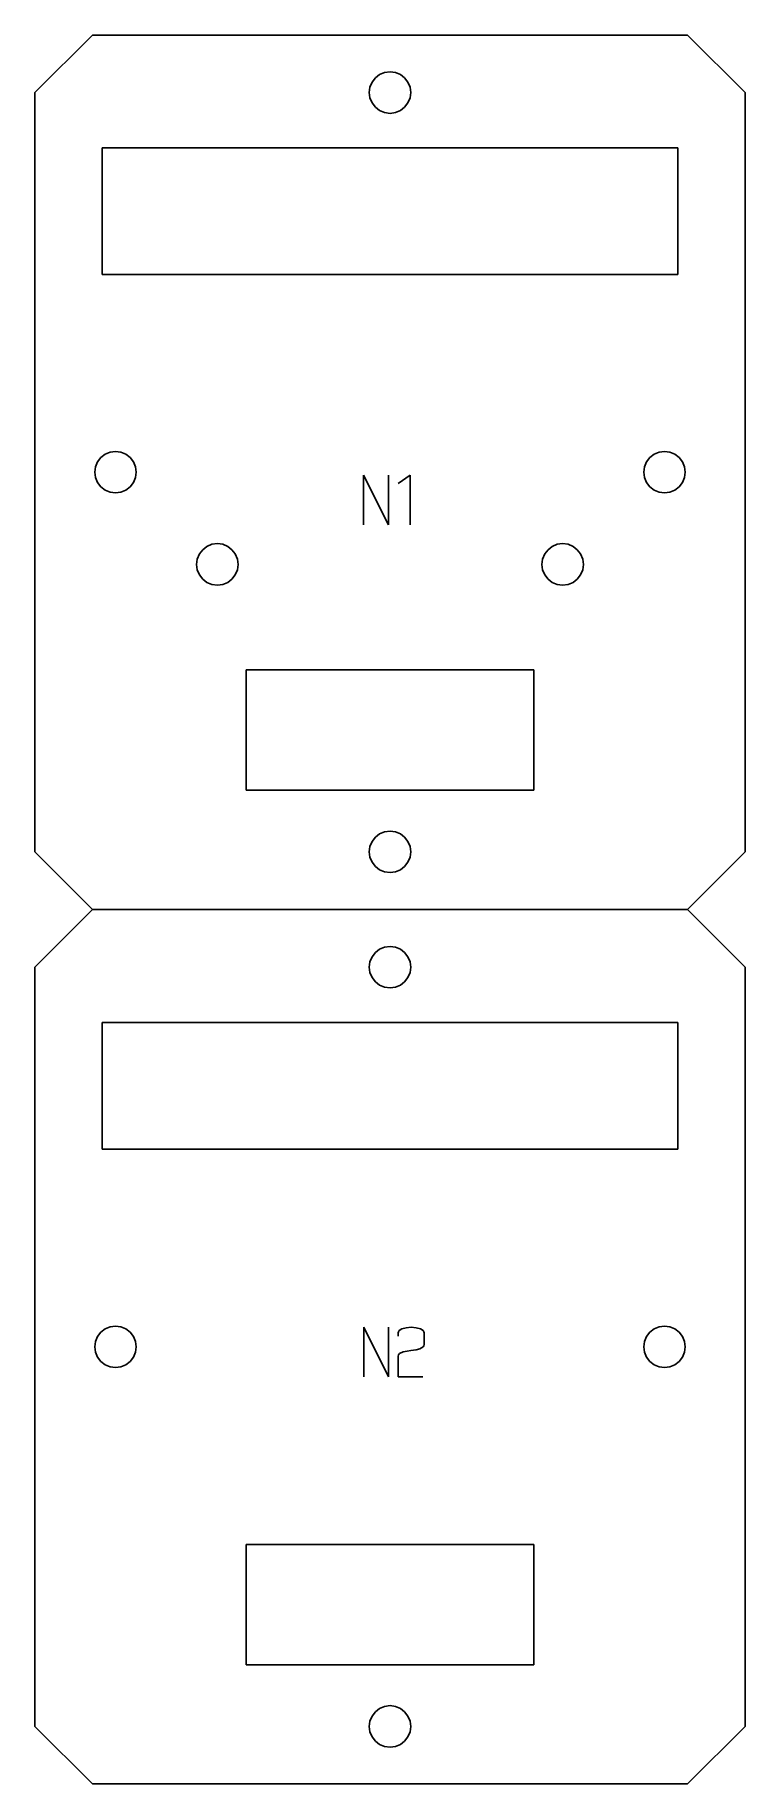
# Model space of a CAD drawing. Header units: inches. Extents: x -31 to 31, y -76 to 76.
import ezdxf

# ---------------------------------------------------------------- set-up
doc = ezdxf.new("R2010")
doc.units = ezdxf.units.IN
doc.header["$MEASUREMENT"] = 0

msp = doc.modelspace()

# ---------------------------------------------------------------- linework, layer by layer
for p, q in [((-30.85, 70.91), (-25.85, 75.91)), ((25.85, 75.91), (-25.85, 75.91)), ((25.85, 75.91), (30.85, 70.91)), ((-1.74, 71.38), (-1.8, 70.91)), ((-1.56, 71.81), (-1.74, 71.38)), ((-1.27, 72.19), (-1.56, 71.81)), ((-0.9, 72.47), (-1.27, 72.19)), ((-0.47, 72.65), (-0.9, 72.47)), ((0, 72.71), (-0.47, 72.65)), ((0.47, 72.65), (0, 72.71)), ((0.9, 72.47), (0.47, 72.65)), ((1.27, 72.19), (0.9, 72.47)), ((1.56, 71.81), (1.27, 72.19)), ((1.74, 71.38), (1.56, 71.81)), ((1.8, 70.91), (1.74, 71.38)), ((-30.85, 70.91), (-30.85, 5)), ((-1.8, 70.91), (-1.74, 70.45)), ((-1.74, 70.45), (-1.56, 70.01)), ((-1.56, 70.01), (-1.27, 69.64)), ((1.27, 69.64), (1.56, 70.01)), ((1.56, 70.01), (1.74, 70.45)), ((1.74, 70.45), (1.8, 70.91)), ((30.85, 5), (30.85, 70.91)), ((-1.27, 69.64), (-0.9, 69.36)), ((-0.9, 69.36), (-0.47, 69.18)), ((-0.47, 69.18), (0, 69.11)), ((0, 69.11), (0.47, 69.18)), ((0.47, 69.18), (0.9, 69.36)), ((0.9, 69.36), (1.27, 69.64)), ((-25, 55.11), (-25, 66.11)), ((-25, 66.11), (25, 66.11)), ((25, 66.11), (25, 55.11)), ((25, 55.11), (-25, 55.11)), ((-24.75, 39.52), (-25.12, 39.23)), ((-24.31, 39.7), (-24.75, 39.52)), ((-23.85, 39.76), (-24.31, 39.7)), ((-23.38, 39.7), (-23.85, 39.76)), ((-22.95, 39.52), (-23.38, 39.7)), ((-22.57, 39.23), (-22.95, 39.52)), ((22.95, 39.52), (22.57, 39.23)), ((23.38, 39.7), (22.95, 39.52)), ((23.85, 39.76), (23.38, 39.7)), ((24.31, 39.7), (23.85, 39.76)), ((24.75, 39.52), (24.31, 39.7)), ((25.12, 39.23), (24.75, 39.52)), ((-25.58, 38.42), (-25.65, 37.96)), ((-25.41, 38.86), (-25.58, 38.42)), ((-25.12, 39.23), (-25.41, 38.86)), ((-22.29, 38.86), (-22.57, 39.23)), ((-22.11, 38.42), (-22.29, 38.86)), ((-22.05, 37.96), (-22.11, 38.42)), ((22.11, 38.42), (22.05, 37.96)), ((22.29, 38.86), (22.11, 38.42)), ((22.57, 39.23), (22.29, 38.86)), ((25.41, 38.86), (25.12, 39.23)), ((25.58, 38.42), (25.41, 38.86)), ((25.65, 37.96), (25.58, 38.42)), ((-25.65, 37.96), (-25.58, 37.49)), ((-25.58, 37.49), (-25.41, 37.06)), ((-25.41, 37.06), (-25.12, 36.68)), ((-25.12, 36.68), (-24.75, 36.4)), ((-22.95, 36.4), (-22.57, 36.68)), ((-22.57, 36.68), (-22.29, 37.06)), ((-22.29, 37.06), (-22.11, 37.49)), ((-22.11, 37.49), (-22.05, 37.96)), ((-2.29, 33.38), (-2.29, 37.69)), ((-2.29, 37.69), (-0.13, 33.38)), ((-0.13, 33.38), (-2.29, 37.69)), ((-2.29, 37.69), (-2.29, 33.38)), ((-0.13, 33.38), (-0.13, 37.69)), ((-0.13, 37.69), (-0.13, 33.38)), ((1.75, 37.69), (0.71, 36.98)), ((0.71, 36.98), (1.75, 37.69)), ((1.75, 37.69), (1.75, 33.38)), ((1.75, 33.38), (1.75, 37.69)), ((22.05, 37.96), (22.11, 37.49)), ((22.11, 37.49), (22.29, 37.06)), ((22.29, 37.06), (22.57, 36.68)), ((22.57, 36.68), (22.95, 36.4)), ((24.75, 36.4), (25.12, 36.68)), ((25.12, 36.68), (25.41, 37.06)), ((25.41, 37.06), (25.58, 37.49)), ((25.58, 37.49), (25.65, 37.96)), ((-24.75, 36.4), (-24.31, 36.22)), ((-24.31, 36.22), (-23.85, 36.16)), ((-23.85, 36.16), (-23.38, 36.22)), ((-23.38, 36.22), (-22.95, 36.4)), ((22.95, 36.4), (23.38, 36.22)), ((23.38, 36.22), (23.85, 36.16)), ((23.85, 36.16), (24.31, 36.22)), ((24.31, 36.22), (24.75, 36.4)), ((-16.74, 30.42), (-16.8, 29.96)), ((-16.56, 30.86), (-16.74, 30.42)), ((-16.27, 31.23), (-16.56, 30.86)), ((-15.9, 31.52), (-16.27, 31.23)), ((-15.47, 31.7), (-15.9, 31.52)), ((-15, 31.76), (-15.47, 31.7)), ((-14.53, 31.7), (-15, 31.76)), ((-14.1, 31.52), (-14.53, 31.7)), ((-13.73, 31.23), (-14.1, 31.52)), ((-13.44, 30.86), (-13.73, 31.23)), ((-13.26, 30.42), (-13.44, 30.86)), ((-13.2, 29.96), (-13.26, 30.42)), ((13.26, 30.42), (13.2, 29.96)), ((13.44, 30.86), (13.26, 30.42)), ((13.73, 31.23), (13.44, 30.86)), ((14.1, 31.52), (13.73, 31.23)), ((14.53, 31.7), (14.1, 31.52)), ((15, 31.76), (14.53, 31.7)), ((15.47, 31.7), (15, 31.76)), ((15.9, 31.52), (15.47, 31.7)), ((16.27, 31.23), (15.9, 31.52)), ((16.56, 30.86), (16.27, 31.23)), ((16.74, 30.42), (16.56, 30.86)), ((16.8, 29.96), (16.74, 30.42)), ((-16.8, 29.96), (-16.74, 29.49)), ((-16.74, 29.49), (-16.56, 29.06)), ((-16.56, 29.06), (-16.27, 28.68)), ((-13.73, 28.68), (-13.44, 29.06)), ((-13.44, 29.06), (-13.26, 29.49)), ((-13.26, 29.49), (-13.2, 29.96)), ((13.2, 29.96), (13.26, 29.49)), ((13.26, 29.49), (13.44, 29.06)), ((13.44, 29.06), (13.73, 28.68)), ((16.27, 28.68), (16.56, 29.06)), ((16.56, 29.06), (16.74, 29.49)), ((16.74, 29.49), (16.8, 29.96)), ((-16.27, 28.68), (-15.9, 28.4)), ((-15.9, 28.4), (-15.47, 28.22)), ((-15.47, 28.22), (-15, 28.16)), ((-15, 28.16), (-14.53, 28.22)), ((-14.53, 28.22), (-14.1, 28.4)), ((-14.1, 28.4), (-13.73, 28.68)), ((13.73, 28.68), (14.1, 28.4)), ((14.1, 28.4), (14.53, 28.22)), ((14.53, 28.22), (15, 28.16)), ((15, 28.16), (15.47, 28.22)), ((15.47, 28.22), (15.9, 28.4)), ((15.9, 28.4), (16.27, 28.68)), ((-12.5, 10.35), (-12.5, 20.81)), ((-12.5, 20.81), (12.5, 20.81)), ((12.5, 20.81), (12.5, 10.35)), ((12.5, 10.35), (-12.5, 10.35)), ((-1.27, 6.27), (-1.56, 5.9)), ((-0.9, 6.56), (-1.27, 6.27)), ((-0.47, 6.74), (-0.9, 6.56)), ((0, 6.8), (-0.47, 6.74)), ((0.47, 6.74), (0, 6.8)), ((0.9, 6.56), (0.47, 6.74)), ((1.27, 6.27), (0.9, 6.56)), ((1.56, 5.9), (1.27, 6.27)), ((-30.85, 5), (-25.85, 0)), ((-1.74, 5.47), (-1.8, 5)), ((-1.8, 5), (-1.74, 4.53)), ((-1.56, 5.9), (-1.74, 5.47)), ((1.74, 5.47), (1.56, 5.9)), ((1.8, 5), (1.74, 5.47)), ((1.74, 4.53), (1.8, 5)), ((25.85, 0), (30.85, 5)), ((-1.74, 4.53), (-1.56, 4.1)), ((-1.56, 4.1), (-1.27, 3.73)), ((-1.27, 3.73), (-0.9, 3.44)), ((-0.9, 3.44), (-0.47, 3.26)), ((-0.47, 3.26), (0, 3.2)), ((0, 3.2), (0.47, 3.26)), ((0.47, 3.26), (0.9, 3.44)), ((0.9, 3.44), (1.27, 3.73)), ((1.27, 3.73), (1.56, 4.1)), ((1.56, 4.1), (1.74, 4.53)), ((-30.85, -5), (-25.85, 0)), ((-25.85, 0), (25.85, 0)), ((25.85, 0), (30.85, -5)), ((-1.74, -4.53), (-1.8, -5)), ((-1.56, -4.1), (-1.74, -4.53)), ((-1.27, -3.73), (-1.56, -4.1)), ((-0.9, -3.44), (-1.27, -3.73)), ((-0.47, -3.26), (-0.9, -3.44)), ((0, -3.2), (-0.47, -3.26)), ((0.47, -3.26), (0, -3.2)), ((0.9, -3.44), (0.47, -3.26)), ((1.27, -3.73), (0.9, -3.44)), ((1.56, -4.1), (1.27, -3.73)), ((1.74, -4.53), (1.56, -4.1)), ((1.8, -5), (1.74, -4.53)), ((-30.85, -5), (-30.85, -70.91)), ((-1.8, -5), (-1.74, -5.47)), ((-1.74, -5.47), (-1.56, -5.9)), ((-1.56, -5.9), (-1.27, -6.27)), ((1.27, -6.27), (1.56, -5.9)), ((1.56, -5.9), (1.74, -5.47)), ((1.74, -5.47), (1.8, -5)), ((30.85, -70.91), (30.85, -5)), ((-1.27, -6.27), (-0.9, -6.56)), ((-0.9, -6.56), (-0.47, -6.74)), ((-0.47, -6.74), (0, -6.8)), ((0, -6.8), (0.47, -6.74)), ((0.47, -6.74), (0.9, -6.56)), ((0.9, -6.56), (1.27, -6.27)), ((-25, -20.81), (-25, -9.81)), ((-25, -9.81), (25, -9.81)), ((25, -9.81), (25, -20.81)), ((25, -20.81), (-25, -20.81)), ((-24.75, -36.4), (-25.12, -36.68)), ((-24.31, -36.22), (-24.75, -36.4)), ((-23.85, -36.16), (-24.31, -36.22)), ((-23.38, -36.22), (-23.85, -36.16)), ((-22.95, -36.4), (-23.38, -36.22)), ((-22.57, -36.68), (-22.95, -36.4)), ((-2.28, -40.57), (-2.28, -36.26)), ((-2.28, -36.26), (-0.12, -40.57)), ((-0.12, -40.57), (-2.28, -36.26)), ((-2.28, -36.26), (-2.28, -40.57)), ((-0.12, -40.57), (-0.12, -36.26)), ((-0.12, -36.26), (-0.12, -40.57)), ((1.04, -36.4), (0.8, -36.56)), ((0.8, -36.56), (1.04, -36.4)), ((1.4, -36.3), (1.04, -36.4)), ((1.04, -36.4), (1.4, -36.3)), ((1.84, -36.26), (1.4, -36.3)), ((1.4, -36.3), (1.84, -36.26)), ((2.28, -36.3), (1.84, -36.26)), ((1.84, -36.26), (2.28, -36.3)), ((2.64, -36.4), (2.28, -36.3)), ((2.28, -36.3), (2.64, -36.4)), ((2.89, -36.56), (2.64, -36.4)), ((2.64, -36.4), (2.89, -36.56)), ((22.95, -36.4), (22.57, -36.68)), ((23.38, -36.22), (22.95, -36.4)), ((23.85, -36.16), (23.38, -36.22)), ((24.31, -36.22), (23.85, -36.16)), ((24.75, -36.4), (24.31, -36.22)), ((25.12, -36.68), (24.75, -36.4)), ((-25.58, -37.49), (-25.65, -37.96)), ((-25.65, -37.96), (-25.58, -38.42)), ((-25.41, -37.06), (-25.58, -37.49)), ((-25.12, -36.68), (-25.41, -37.06)), ((-22.29, -37.06), (-22.57, -36.68)), ((-22.11, -37.49), (-22.29, -37.06)), ((-22.05, -37.96), (-22.11, -37.49)), ((-22.11, -38.42), (-22.05, -37.96)), ((0.74, -36.65), (0.72, -36.75)), ((0.72, -36.75), (0.74, -36.65)), ((0.72, -36.75), (0.72, -37.05)), ((0.72, -37.05), (0.72, -36.75)), ((0.8, -36.56), (0.74, -36.65)), ((0.74, -36.65), (0.8, -36.56)), ((2.87, -37.97), (2.94, -37.87)), ((2.94, -37.87), (2.87, -37.97)), ((2.95, -36.65), (2.89, -36.56)), ((2.89, -36.56), (2.95, -36.65)), ((2.94, -37.87), (2.97, -37.76)), ((2.97, -37.76), (2.94, -37.87)), ((2.97, -36.75), (2.95, -36.65)), ((2.95, -36.65), (2.97, -36.75)), ((2.97, -37.76), (2.97, -36.75)), ((2.97, -36.75), (2.97, -37.76)), ((22.11, -37.49), (22.05, -37.96)), ((22.05, -37.96), (22.11, -38.42)), ((22.29, -37.06), (22.11, -37.49)), ((22.57, -36.68), (22.29, -37.06)), ((25.41, -37.06), (25.12, -36.68)), ((25.58, -37.49), (25.41, -37.06)), ((25.65, -37.96), (25.58, -37.49)), ((25.58, -38.42), (25.65, -37.96)), ((-25.58, -38.42), (-25.41, -38.86)), ((-25.41, -38.86), (-25.12, -39.23)), ((-25.12, -39.23), (-24.75, -39.52)), ((-22.95, -39.52), (-22.57, -39.23)), ((-22.57, -39.23), (-22.29, -38.86)), ((-22.29, -38.86), (-22.11, -38.42)), ((0.71, -38.77), (0.75, -38.65)), ((0.75, -38.65), (0.71, -38.77)), ((0.71, -40.57), (0.71, -38.77)), ((0.71, -38.77), (0.71, -40.57)), ((0.75, -38.65), (0.83, -38.55)), ((0.83, -38.55), (0.75, -38.65)), ((0.83, -38.55), (1.15, -38.39)), ((1.15, -38.39), (0.83, -38.55)), ((1.15, -38.39), (1.49, -38.35)), ((1.49, -38.35), (1.15, -38.39)), ((1.49, -38.35), (1.81, -38.29)), ((1.81, -38.29), (1.49, -38.35)), ((1.81, -38.29), (2.27, -38.21)), ((2.27, -38.21), (1.81, -38.29)), ((2.27, -38.21), (2.58, -38.13)), ((2.58, -38.13), (2.27, -38.21)), ((2.58, -38.13), (2.87, -37.97)), ((2.87, -37.97), (2.58, -38.13)), ((22.11, -38.42), (22.29, -38.86)), ((22.29, -38.86), (22.57, -39.23)), ((22.57, -39.23), (22.95, -39.52)), ((24.75, -39.52), (25.12, -39.23)), ((25.12, -39.23), (25.41, -38.86)), ((25.41, -38.86), (25.58, -38.42)), ((-24.75, -39.52), (-24.31, -39.7)), ((-24.31, -39.7), (-23.85, -39.76)), ((-23.85, -39.76), (-23.38, -39.7)), ((-23.38, -39.7), (-22.95, -39.52)), ((0.71, -40.57), (2.85, -40.57)), ((2.85, -40.57), (0.71, -40.57)), ((22.95, -39.52), (23.38, -39.7)), ((23.38, -39.7), (23.85, -39.76)), ((23.85, -39.76), (24.31, -39.7)), ((24.31, -39.7), (24.75, -39.52)), ((-12.5, -65.56), (-12.5, -55.11)), ((-12.5, -55.11), (12.5, -55.11)), ((12.5, -55.11), (12.5, -65.56)), ((12.5, -65.56), (-12.5, -65.56)), ((-1.27, -69.64), (-1.56, -70.01)), ((-0.9, -69.36), (-1.27, -69.64)), ((-0.47, -69.18), (-0.9, -69.36)), ((0, -69.11), (-0.47, -69.18)), ((0.47, -69.18), (0, -69.11)), ((0.9, -69.36), (0.47, -69.18)), ((1.27, -69.64), (0.9, -69.36)), ((1.56, -70.01), (1.27, -69.64)), ((-30.85, -70.91), (-25.85, -75.91)), ((-1.74, -70.45), (-1.8, -70.91)), ((-1.8, -70.91), (-1.74, -71.38)), ((-1.56, -70.01), (-1.74, -70.45)), ((1.74, -70.45), (1.56, -70.01)), ((1.8, -70.91), (1.74, -70.45)), ((1.74, -71.38), (1.8, -70.91)), ((25.85, -75.91), (30.85, -70.91)), ((-1.74, -71.38), (-1.56, -71.81)), ((-1.56, -71.81), (-1.27, -72.19)), ((-1.27, -72.19), (-0.9, -72.47)), ((-0.9, -72.47), (-0.47, -72.65)), ((-0.47, -72.65), (0, -72.71)), ((0, -72.71), (0.47, -72.65)), ((0.47, -72.65), (0.9, -72.47)), ((0.9, -72.47), (1.27, -72.19)), ((1.27, -72.19), (1.56, -71.81)), ((1.56, -71.81), (1.74, -71.38)), ((-25.85, -75.91), (25.85, -75.91))]:
    msp.add_line(p, q)

doc.saveas('drawing.dxf')
